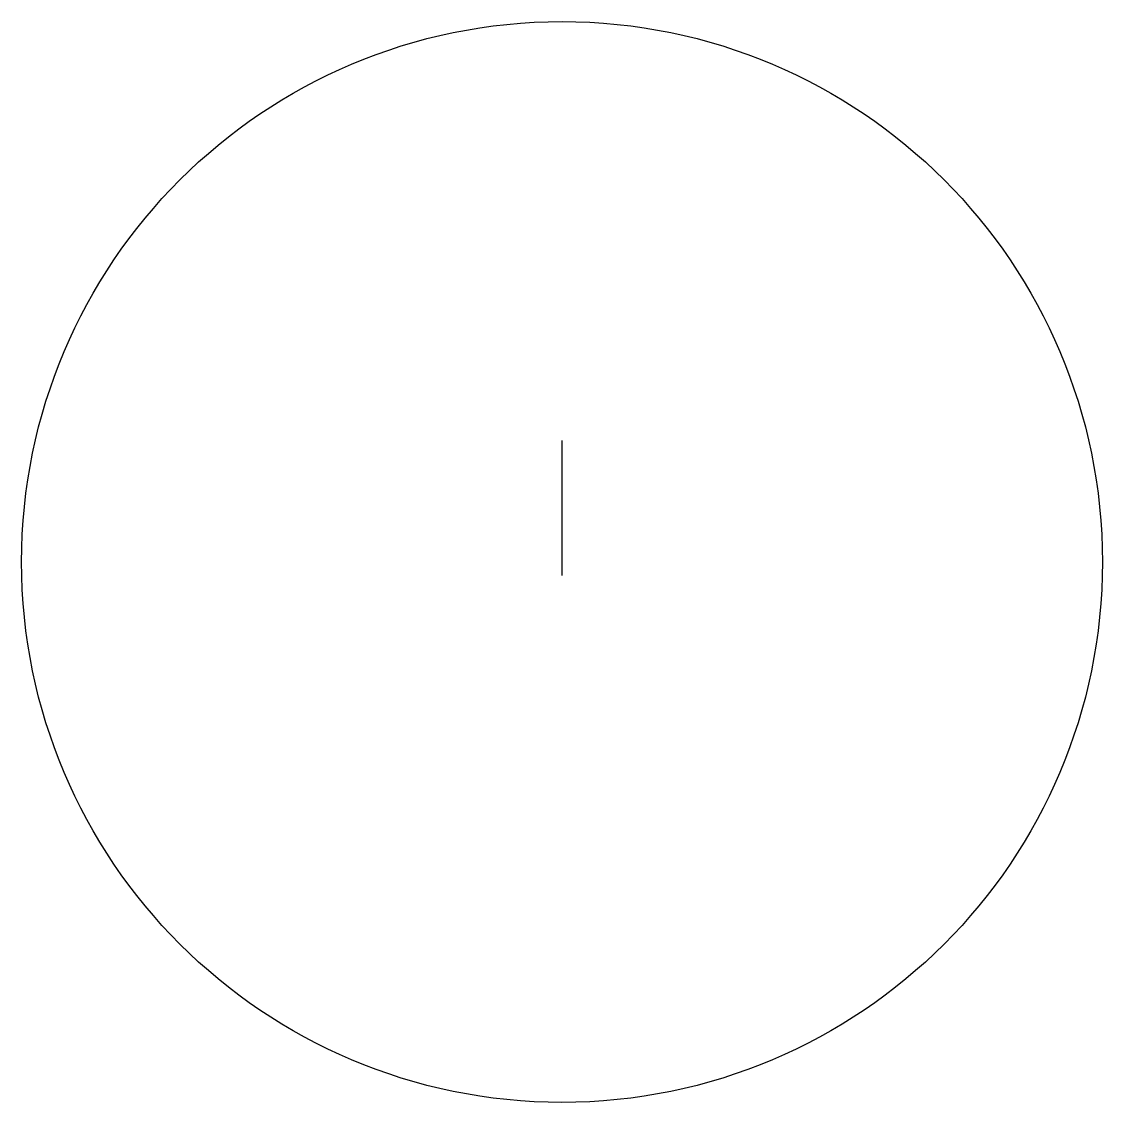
# Model space of a CAD drawing. Header units: millimetres. Extents: x -40000 to 40000, y -39000 to 41000.
import ezdxf

# ---------------------------------------------------------------- set-up
doc = ezdxf.new("R2010")
doc.units = ezdxf.units.MM

msp = doc.modelspace()

# ---------------------------------------------------------------- linework, layer by layer
msp.add_line((0, 0), (0, 10000))
msp.add_line((0, 0), (0, 10000))
msp.add_circle((0, 1000), 40000)

doc.saveas('drawing.dxf')
